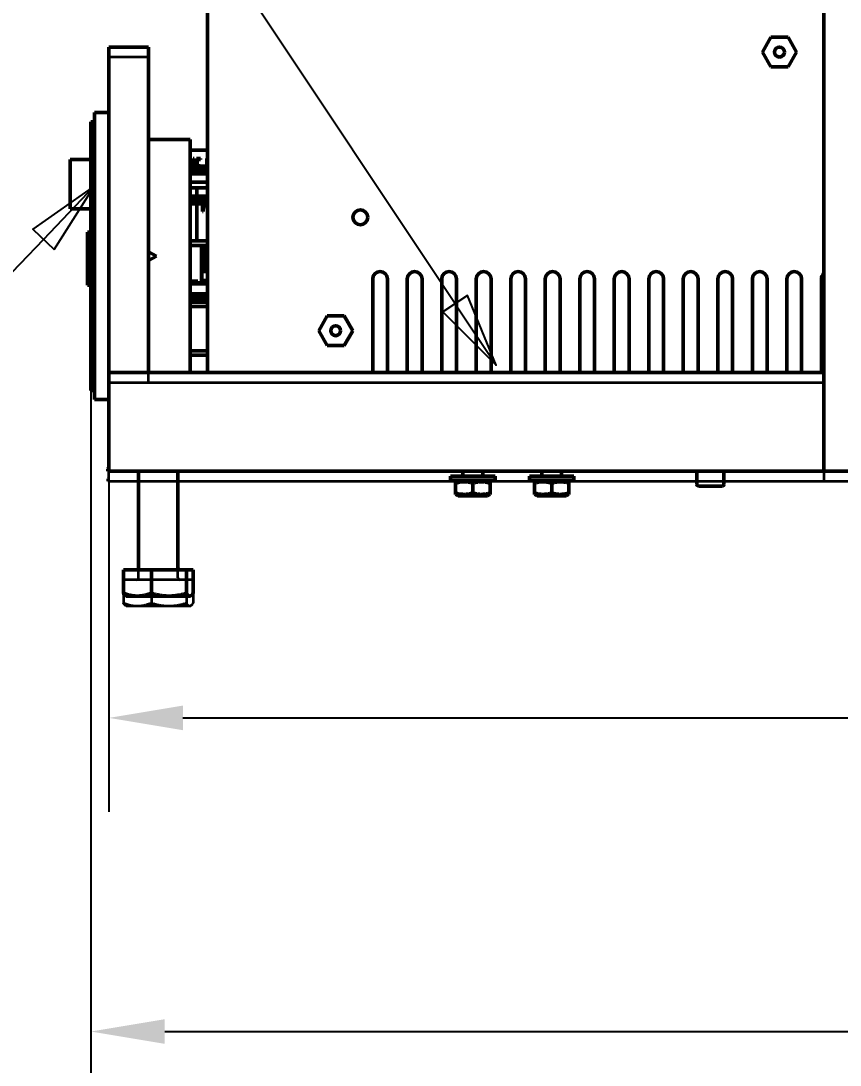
# Model space of a CAD drawing. Header units: millimetres. Extents: x -1328 to 2520, y -765 to 1782.
# Drawn here: x 1104.3 to 1270.5, y 987.5 to 1199.3 of the extents above; entities that cross this region are included whole.
import ezdxf

# ---------------------------------------------------------------- set-up
doc = ezdxf.new("R2010")
doc.units = ezdxf.units.MM
doc.header["$LTSCALE"] = 6
for name, color, linetype, lineweight in [('Dimension (ISO)', 7, 'Continuous', 25), ('Reference (ISO)', 7, 'Continuous', 35), ('Symbol (ISO)', 7, 'Continuous', 25), ('Visible (ISO)', 7, 'Continuous', 50)]:
    doc.layers.add(name, color=color, linetype=linetype, lineweight=lineweight)
doc.styles.add('Note Text (ISO)', font='tahoma.ttf')
doc.dimstyles.new('Default (ISO)', dxfattribs={"dimscale": 6, "dimtxt": 3.5, "dimasz": 2.5, "dimexe": 3.175, "dimexo": 0, "dimgap": 0.762, "dimtad": 1, "dimrnd": 1e-08, "dimzin": 0, "dimtxsty": 'Note Text (ISO)', "dimcen": 0.09, "dimdle": 10, "dimclrd": 256, "dimclre": 256, "dimclrt": 256, "dimazin": 0, "dimtfac": 1.001486, "dimtmove": 0, "dimatfit": 3, "dimfxl": 1, "dimtolj": 1, "dimtzin": 0, "dimlwd": -1, "dimlwe": -1, "dimarcsym": 0})

# ---------------------------------------------------------------- blocks, each defined once
blk = doc.blocks.new('Balloon2')
at = {"layer": 'Symbol (ISO)'}
for p, q in [((183.003, 219.166), (173.216, 219.166)), ((198.727, 190.321), (185.904, 209.563)), ((183.003, 208.666), (173.216, 208.666)), ((199.143, 190.598), (198.311, 190.043)), ((200.114, 188.24), (199.143, 190.598)), ((198.727, 190.321), (200.114, 188.24)), ((198.311, 190.043), (200.114, 188.24))]:
    blk.add_line(p, q, dxfattribs=at)
at = {"layer": 'Symbol (ISO)', "flags": 128}
blk.add_lwpolyline([(198.311, 190.043), (200.114, 188.24), (199.143, 190.598), (198.311, 190.043)], dxfattribs=at)
at = {"layer": 'Symbol (ISO)'}
for centre, start, end in [((173.216, 213.916), 90, 270), ((183.003, 213.916), 270, 90)]:
    blk.add_arc(centre, 5.25, start, end, dxfattribs=at)
blk.add_solid([(198.311, 190.043), (200.114, 188.24), (199.143, 190.598), (198.311, 190.043)], dxfattribs=at)
at = {"layer": 'Symbol (ISO)', "insert": (178.109, 213.953), "char_height": 3.5, "attachment_point": 5, "style": 'Note Text (ISO)'}
blk.add_mtext('20-1004', dxfattribs=at)
blk = doc.blocks.new('Balloon3')
at = {"layer": 'Symbol (ISO)'}
for p, q in [((186.537, 194.3), (184.448, 192.839)), ((184.809, 192.493), (186.537, 194.3)), ((185.171, 192.147), (186.537, 194.3)), ((184.448, 192.839), (185.171, 192.147)), ((184.809, 192.493), (181.008, 188.52)), ((177.392, 189.99), (167.605, 189.99)), ((177.392, 179.49), (167.605, 179.49))]:
    blk.add_line(p, q, dxfattribs=at)
at = {"layer": 'Symbol (ISO)', "flags": 128}
blk.add_lwpolyline([(185.171, 192.147), (186.537, 194.3), (184.448, 192.839), (185.171, 192.147)], dxfattribs=at)
at = {"layer": 'Symbol (ISO)'}
for centre, start, end in [((167.605, 184.74), 90, 270), ((177.392, 184.74), 270, 90)]:
    blk.add_arc(centre, 5.25, start, end, dxfattribs=at)
blk.add_solid([(185.171, 192.147), (186.537, 194.3), (184.448, 192.839), (185.171, 192.147)], dxfattribs=at)
at = {"layer": 'Symbol (ISO)', "insert": (172.498, 184.777), "char_height": 3.5, "attachment_point": 5, "style": 'Note Text (ISO)'}
blk.add_mtext('10-1020', dxfattribs=at)
blk = doc.blocks.new('*D17')
at = {"layer": 'Defpoints', "color": 0, "transparency": 16777216}
for p in [(1118.47, 1126.34), (1762.15, 1107.94), (1762.15, 994.34)]:
    blk.add_point(p, dxfattribs=at)
at = {"layer": 'Dimension (ISO)', "transparency": 16777216}
for p, q in [((1118.47, 1126.34), (1118.47, 975.29)), ((1762.15, 1107.94), (1762.15, 975.29)), ((1133.47, 994.34), (1747.15, 994.34))]:
    blk.add_line(p, q, dxfattribs=at)
for points in [[(1133.47, 996.84), (1133.47, 991.84), (1118.47, 994.34)], [(1747.15, 996.84), (1747.15, 991.84), (1762.15, 994.34)]]:
    blk.add_solid(points, dxfattribs=at)
at = {"layer": 'Dimension (ISO)', "transparency": 16777216, "insert": (1377.16, 1026.12), "char_height": 21, "attachment_point": 1, "style": 'Note Text (ISO)'}
blk.add_mtext('\\A1;\\fTahoma|b0|i0;\\H21.0000;aprox 644', dxfattribs=at)
blk = doc.blocks.new('*D18')
at = {"layer": 'Defpoints', "color": 0, "transparency": 16777216}
for p in [(1122.15, 1107.94), (1762.15, 1107.94), (1762.15, 1057.94)]:
    blk.add_point(p, dxfattribs=at)
at = {"layer": 'Dimension (ISO)', "transparency": 16777216}
for p, q in [((1122.15, 1107.94), (1122.15, 1038.89)), ((1762.15, 1107.94), (1762.15, 1038.89)), ((1137.15, 1057.94), (1747.15, 1057.94))]:
    blk.add_line(p, q, dxfattribs=at)
for points in [[(1137.15, 1060.44), (1137.15, 1055.44), (1122.15, 1057.94)], [(1747.15, 1060.44), (1747.15, 1055.44), (1762.15, 1057.94)]]:
    blk.add_solid(points, dxfattribs=at)
at = {"layer": 'Dimension (ISO)', "transparency": 16777216, "insert": (1419.69, 1084.37), "char_height": 21, "attachment_point": 1, "style": 'Note Text (ISO)'}
blk.add_mtext('\\A1;640', dxfattribs=at)

msp = doc.modelspace()

# ---------------------------------------------------------------- linework, layer by layer
at = {"layer": 'Reference (ISO)'}
for p, q in [((1267.15, 1505.94), (1267.15, 1105.94)), ((1130.15, 1191.94), (1122.15, 1191.94)), ((1122.15, 1125.94), (1122.15, 1191.94)), ((1130.15, 1125.94), (1130.15, 1191.94)), ((1122.15, 1125.94), (1267.15, 1125.94)), ((1122.15, 1105.94), (1122.15, 1125.94)), ((1122.15, 1106.64), (1121.95, 1106.44)), ((1122.15, 1106.44), (1121.95, 1106.44)), ((1121.95, 1105.94), (1121.95, 1106.44)), ((1122.15, 1105.94), (1121.95, 1105.94)), ((1122.15, 1105.94), (1267.15, 1105.94)), ((1128.15, 1086.34), (1128.15, 1105.94)), ((1136.15, 1086.34), (1136.15, 1105.94)), ((1267.15, 1105.94), (1467.15, 1105.94)), ((1130.77, 1085.94), (1125.07, 1085.94)), ((1125.07, 1085.94), (1125.07, 1081.22)), ((1137.85, 1085.94), (1130.77, 1085.94)), ((1130.77, 1085.94), (1130.77, 1081.22)), ((1139.24, 1085.94), (1137.85, 1085.94)), ((1137.85, 1085.94), (1137.85, 1081.22)), ((1139.24, 1085.94), (1139.24, 1081.22)), ((1125.65, 1080.64), (1125.54, 1080.71)), ((1125.65, 1080.64), (1127.92, 1080.64)), ((1127.92, 1080.64), (1134.31, 1080.64)), ((1134.31, 1080.64), (1138.54, 1080.64)), ((1138.54, 1080.64), (1138.65, 1080.64)), ((1138.65, 1080.64), (1138.77, 1080.71))]:
    msp.add_line(p, q, dxfattribs=at)
for centre, start, end in [((1127.75, 1086.34), 270, 0), ((1136.55, 1086.34), 180, 270)]:
    msp.add_arc(centre, 0.4, start, end, dxfattribs=at)
for points, weights in [([(1125.54, 1080.71), (1125.32, 1080.83), (1125.07, 1081.22)], [1.01823550207, 1.0275140026, 1.00354456497]), ([(1125.07, 1081.22), (1126.6, 1080.64), (1127.92, 1080.64)], [1.00354456497, 1.03979481455, 1]), ([(1127.92, 1080.64), (1129.24, 1080.64), (1130.77, 1081.22)], [1, 1.03979166106, 1.00355030969]), ([(1130.77, 1081.22), (1132.67, 1080.64), (1134.31, 1080.64)], [1.00355030969, 1.03979166106, 1]), ([(1134.31, 1080.64), (1135.95, 1080.64), (1137.85, 1081.22)], [1, 1.03979481455, 1.00354456497]), ([(1137.85, 1081.22), (1138.22, 1080.64), (1138.54, 1080.64)], [1.00354456497, 1.03979481455, 1]), ([(1138.54, 1080.64), (1138.86, 1080.64), (1139.24, 1081.22)], [1, 1.03979481455, 1.00354456497])]:
    msp.add_rational_spline(points, weights, degree=2, dxfattribs=at)
at = {"layer": 'Visible (ISO)'}
for p, q in [((1267.15, 1507.94), (1267.15, 1107.94)), ((1142.15, 1127.94), (1142.15, 1240.94)), ((1256.42, 1195.94), (1254.69, 1192.94)), ((1259.89, 1195.94), (1256.42, 1195.94)), ((1261.62, 1192.94), (1259.89, 1195.94)), ((1130.15, 1193.94), (1122.15, 1193.94)), ((1122.15, 1127.94), (1122.15, 1193.94)), ((1130.15, 1127.94), (1130.15, 1193.94)), ((1254.69, 1192.94), (1256.42, 1189.94)), ((1259.89, 1189.94), (1261.62, 1192.94)), ((1256.42, 1189.94), (1259.89, 1189.94)), ((1119.22, 1180.67), (1119.22, 1179.35)), ((1119.22, 1180.67), (1122.15, 1180.67)), ((1118.47, 1178.79), (1118.47, 1176.79)), ((1118.47, 1178.79), (1119.22, 1178.79)), ((1119.22, 1152.25), (1119.22, 1179.35)), ((1118.47, 1154.43), (1118.47, 1176.79)), ((1130.15, 1175.19), (1138.65, 1175.19)), ((1138.65, 1173.19), (1138.65, 1175.19)), ((1138.65, 1173.19), (1138.65, 1133.77)), ((1138.65, 1173.02), (1142.15, 1173.02)), ((1118.47, 1171.17), (1114.27, 1171.17)), ((1114.27, 1161.17), (1114.27, 1171.17)), ((1139.26, 1171.34), (1138.84, 1169.84)), ((1139.29, 1171.34), (1138.86, 1169.84)), ((1138.99, 1169.84), (1139.3, 1170.93)), ((1139.45, 1171.34), (1139.26, 1171.34)), ((1139.3, 1170.93), (1139.3, 1169.84)), ((1139.33, 1170.93), (1139.3, 1170.93)), ((1139.33, 1170.93), (1139.33, 1169.84)), ((1139.45, 1169.84), (1139.45, 1171.34)), ((1139.88, 1171.34), (1139.88, 1169.84)), ((1140.72, 1171.34), (1139.88, 1171.34)), ((1139.9, 1171.34), (1139.9, 1169.84)), ((1140.03, 1171.18), (1140.72, 1171.18)), ((1140.03, 1169.87), (1140.03, 1171.18)), ((1140.72, 1171.18), (1140.72, 1171.34)), ((1142.03, 1171.34), (1142.03, 1169.84)), ((1142.15, 1171.34), (1142.03, 1171.34)), ((1142.05, 1171.34), (1142.05, 1169.84)), ((1138.73, 1169.84), (1138.65, 1170.11)), ((1142.15, 1169.84), (1138.65, 1169.84)), ((1142.15, 1169.14), (1138.65, 1169.14)), ((1142.15, 1168.94), (1138.65, 1168.94)), ((1139.3, 1169.14), (1139.3, 1168.94)), ((1139.33, 1169.14), (1139.33, 1168.94)), ((1139.45, 1168.94), (1139.45, 1169.14)), ((1139.88, 1169.14), (1139.88, 1168.94)), ((1139.9, 1169.14), (1139.9, 1168.94)), ((1140.66, 1169.87), (1140.03, 1169.87)), ((1140.03, 1168.94), (1140.03, 1169.14)), ((1140.66, 1169.84), (1140.66, 1169.87)), ((1142.03, 1169.14), (1142.03, 1168.94)), ((1142.05, 1169.14), (1142.05, 1168.94)), ((1142.15, 1168.24), (1138.65, 1168.24)), ((1142.15, 1166.59), (1138.65, 1166.59)), ((1142.15, 1165.39), (1138.65, 1165.39)), ((1139.97, 1165.39), (1139.97, 1163.74)), ((1142.15, 1163.74), (1138.65, 1163.74)), ((1142.15, 1163.04), (1138.65, 1163.04)), ((1142.15, 1162.84), (1138.65, 1162.84)), ((1139.97, 1163.04), (1139.97, 1162.84)), ((1141.1, 1163.04), (1141.1, 1162.84)), ((1141.12, 1163.04), (1141.12, 1162.84)), ((1141.25, 1162.84), (1141.25, 1163.04)), ((1141.29, 1163.04), (1141.35, 1162.84)), ((1141.32, 1163.04), (1141.38, 1162.84)), ((1141.51, 1162.84), (1141.45, 1163.04)), ((1142.08, 1163.04), (1142.03, 1162.84)), ((1142.11, 1163.04), (1142.05, 1162.84)), ((1114.27, 1161.17), (1118.47, 1161.17)), ((1142.15, 1162.14), (1138.65, 1162.14)), ((1139.97, 1162.14), (1139.97, 1154.64)), ((1141.1, 1162.14), (1141.1, 1160.61)), ((1141.1, 1160.61), (1141.25, 1160.61)), ((1141.12, 1162.14), (1141.12, 1160.61)), ((1141.25, 1160.61), (1141.25, 1162.14)), ((1141.56, 1162.14), (1141.76, 1161.45)), ((1141.58, 1162.14), (1141.78, 1161.46)), ((1141.77, 1161.93), (1141.71, 1162.14)), ((1141.76, 1161.45), (1141.77, 1161.45)), ((1141.83, 1162.14), (1141.77, 1161.93)), ((1141.77, 1161.45), (1141.98, 1162.14)), ((1141.79, 1161.93), (1141.77, 1161.93)), ((1141.85, 1162.14), (1141.79, 1161.93)), ((1117.77, 1156.46), (1118.47, 1156.46)), ((1117.77, 1147.76), (1117.77, 1156.46)), ((1119.22, 1155.18), (1118.77, 1155.18)), ((1118.77, 1147.95), (1118.77, 1155.18)), ((1142.15, 1154.64), (1138.65, 1154.64)), ((1119.22, 1152.25), (1119.22, 1150.88)), ((1131.77, 1151.57), (1130.15, 1152.45)), ((1142.15, 1153.74), (1138.65, 1153.74)), ((1140.92, 1153.74), (1140.92, 1145.94)), ((1141.18, 1153.74), (1141.13, 1153.6)), ((1141.77, 1153.6), (1141.13, 1153.6)), ((1141.13, 1153.6), (1141.13, 1148.48)), ((1141.77, 1153.6), (1141.73, 1153.74)), ((1141.77, 1153.6), (1142.04, 1153.6)), ((1141.77, 1148.48), (1141.77, 1153.6)), ((1142, 1153.74), (1142.04, 1153.6)), ((1142.04, 1153.6), (1142.04, 1148.48)), ((1119.22, 1123.78), (1119.22, 1150.88)), ((1131.77, 1151.57), (1130.15, 1150.68)), ((1117.77, 1145.66), (1117.77, 1147.76)), ((1117.77, 1147.76), (1118.47, 1147.76)), ((1118.47, 1126.34), (1118.47, 1148.7)), ((1118.77, 1147.95), (1119.22, 1147.95)), ((1141.13, 1148.77), (1140.92, 1148.77)), ((1140.92, 1148.48), (1142.15, 1148.48)), ((1140.92, 1148.44), (1140.97, 1148.44)), ((1140.97, 1148.44), (1140.97, 1145.94)), ((1140.97, 1148.44), (1140.99, 1148.44)), ((1140.99, 1148.44), (1140.99, 1145.94)), ((1142.11, 1148.77), (1142.04, 1148.77)), ((1142.15, 1148.77), (1142.11, 1148.77)), ((1117.77, 1145.66), (1118.47, 1145.66)), ((1140.19, 1146.52), (1138.65, 1146.52)), ((1138.65, 1145.94), (1142.15, 1145.94)), ((1139.21, 1146.52), (1139.21, 1145.94)), ((1139.38, 1145.94), (1139.38, 1146.52)), ((1139.49, 1146.51), (1139.49, 1146.52)), ((1139.89, 1146.51), (1139.49, 1146.51)), ((1139.49, 1145.94), (1139.49, 1146.51)), ((1139.89, 1146.51), (1139.89, 1146.52)), ((1139.89, 1145.94), (1139.89, 1146.51)), ((1140.02, 1146.52), (1140.02, 1145.94)), ((1140.04, 1146.52), (1140.04, 1145.94)), ((1140.16, 1146.52), (1140.16, 1145.94)), ((1140.19, 1146.07), (1140.19, 1146.52)), ((1140.2, 1146.01), (1140.2, 1145.94)), ((1140.99, 1146.64), (1142.15, 1146.64)), ((1141.13, 1146.64), (1141.13, 1145.94)), ((1141.77, 1145.94), (1141.77, 1146.64)), ((1142.15, 1146.64), (1142.15, 1145.94)), ((1175.65, 1146.94), (1175.65, 1127.94)), ((1178.65, 1127.94), (1178.65, 1146.94)), ((1182.65, 1146.94), (1182.65, 1127.94)), ((1185.65, 1127.94), (1185.65, 1146.94)), ((1189.65, 1146.94), (1189.65, 1127.94)), ((1192.65, 1127.94), (1192.65, 1146.94)), ((1196.65, 1146.94), (1196.65, 1127.94)), ((1199.65, 1127.94), (1199.65, 1146.94)), ((1203.65, 1146.94), (1203.65, 1127.94)), ((1206.65, 1127.94), (1206.65, 1146.94)), ((1210.65, 1146.94), (1210.65, 1127.94)), ((1213.65, 1127.94), (1213.65, 1146.94)), ((1217.65, 1146.94), (1217.65, 1127.94)), ((1220.65, 1127.94), (1220.65, 1146.94)), ((1224.65, 1146.94), (1224.65, 1127.94)), ((1227.65, 1127.94), (1227.65, 1146.94)), ((1231.65, 1146.94), (1231.65, 1127.94)), ((1234.65, 1127.94), (1234.65, 1146.94)), ((1238.65, 1146.94), (1238.65, 1127.94)), ((1241.65, 1127.94), (1241.65, 1146.94)), ((1245.65, 1146.94), (1245.65, 1127.94)), ((1248.65, 1127.94), (1248.65, 1146.94)), ((1252.65, 1146.94), (1252.65, 1127.94)), ((1255.65, 1127.94), (1255.65, 1146.94)), ((1259.65, 1146.94), (1259.65, 1127.94)), ((1262.65, 1127.94), (1262.65, 1146.94)), ((1266.65, 1146.94), (1266.65, 1127.94)), ((1142.15, 1143.94), (1138.65, 1143.94)), ((1138.65, 1143.49), (1139.21, 1143.49)), ((1139.21, 1143.49), (1139.05, 1142.94)), ((1139.21, 1143.94), (1139.21, 1143.49)), ((1139.21, 1143.49), (1139.38, 1143.49)), ((1139.38, 1143.49), (1139.38, 1143.94)), ((1139.38, 1143.49), (1139.49, 1143.49)), ((1139.49, 1143.13), (1139.38, 1143.49)), ((1139.49, 1143.42), (1139.49, 1143.94)), ((1139.49, 1143.42), (1139.49, 1142.77)), ((1139.89, 1143.42), (1139.49, 1143.42)), ((1139.89, 1143.42), (1139.89, 1143.94)), ((1140.02, 1143.49), (1139.89, 1143.03)), ((1139.89, 1143.49), (1140.02, 1143.49)), ((1140.04, 1143.49), (1139.89, 1142.98)), ((1139.89, 1143.42), (1139.89, 1142.77)), ((1140.02, 1143.94), (1140.02, 1143.49)), ((1140.02, 1143.49), (1140.04, 1143.49)), ((1140.04, 1143.94), (1140.04, 1143.49)), ((1140.15, 1143.94), (1140.15, 1143.77)), ((1140.15, 1143.77), (1140.15, 1143.52)), ((1140.15, 1143.52), (1140.15, 1142.89)), ((1140.85, 1143.94), (1140.85, 1143.77)), ((1140.85, 1143.77), (1140.85, 1143.52)), ((1140.85, 1143.52), (1140.85, 1142.89)), ((1141.13, 1143.94), (1141.13, 1143.49)), ((1141.77, 1143.49), (1141.13, 1143.49)), ((1141.13, 1143.49), (1141.29, 1142.94)), ((1141.61, 1142.94), (1141.77, 1143.49)), ((1141.77, 1143.49), (1141.77, 1143.94)), ((1141.77, 1143.49), (1142.04, 1143.49)), ((1142.04, 1143.49), (1141.88, 1142.94)), ((1142.04, 1143.94), (1142.04, 1143.49)), ((1138.73, 1142.94), (1138.65, 1143.2)), ((1142.15, 1142.24), (1138.65, 1142.24)), ((1142.15, 1141.34), (1138.65, 1141.34)), ((1138.73, 1142.94), (1139.05, 1142.94)), ((1138.9, 1142.64), (1138.9, 1142.94)), ((1138.9, 1142.64), (1139.9, 1142.64)), ((1138.9, 1142.64), (1138.99, 1142.24)), ((1139.05, 1142.94), (1139.34, 1142.94)), ((1139.44, 1143.28), (1139.34, 1142.94)), ((1139.89, 1142.77), (1139.49, 1142.77)), ((1139.82, 1142.24), (1139.9, 1142.64)), ((1139.9, 1142.64), (1139.9, 1143.03)), ((1140.15, 1142.51), (1140.15, 1142.89)), ((1140.15, 1142.51), (1140.15, 1142.24)), ((1140.85, 1142.51), (1140.85, 1142.89)), ((1140.85, 1142.51), (1140.85, 1142.24)), ((1141.61, 1142.94), (1141.29, 1142.94)), ((1141.61, 1142.94), (1141.88, 1142.94)), ((1166.42, 1139.44), (1164.69, 1136.44)), ((1169.89, 1139.44), (1166.42, 1139.44)), ((1171.62, 1136.44), (1169.89, 1139.44)), ((1164.69, 1136.44), (1166.42, 1133.44)), ((1169.89, 1133.44), (1171.62, 1136.44)), ((1138.65, 1132.36), (1138.65, 1133.77)), ((1166.42, 1133.44), (1169.89, 1133.44)), ((1142.15, 1132.39), (1138.65, 1132.39)), ((1138.65, 1132.36), (1138.65, 1128.53)), ((1142.15, 1131.49), (1138.65, 1131.49)), ((1122.15, 1127.94), (1267.15, 1127.94)), ((1122.15, 1107.94), (1122.15, 1127.94)), ((1138.65, 1127.94), (1138.65, 1128.53)), ((1175.65, 1127.94), (1142.15, 1127.94)), ((1182.65, 1127.94), (1178.65, 1127.94)), ((1189.65, 1127.94), (1185.65, 1127.94)), ((1196.65, 1127.94), (1192.65, 1127.94)), ((1203.65, 1127.94), (1199.65, 1127.94)), ((1210.65, 1127.94), (1206.65, 1127.94)), ((1217.65, 1127.94), (1213.65, 1127.94)), ((1224.65, 1127.94), (1220.65, 1127.94)), ((1231.65, 1127.94), (1227.65, 1127.94)), ((1238.65, 1127.94), (1234.65, 1127.94)), ((1245.65, 1127.94), (1241.65, 1127.94)), ((1252.65, 1127.94), (1248.65, 1127.94)), ((1259.65, 1127.94), (1255.65, 1127.94)), ((1266.65, 1127.94), (1262.65, 1127.94)), ((1118.47, 1126.34), (1118.47, 1124.34)), ((1119.22, 1124.34), (1118.47, 1124.34)), ((1119.22, 1123.78), (1119.22, 1122.47)), ((1122.15, 1122.47), (1119.22, 1122.47)), ((1122.15, 1108.64), (1121.95, 1108.44)), ((1122.15, 1108.44), (1121.95, 1108.44)), ((1121.95, 1107.94), (1121.95, 1108.44)), ((1122.15, 1107.94), (1121.95, 1107.94)), ((1122.15, 1107.94), (1267.15, 1107.94)), ((1128.15, 1088.34), (1128.15, 1107.94)), ((1136.15, 1088.34), (1136.15, 1107.94)), ((1193.96, 1107.94), (1193.96, 1106.94)), ((1197.96, 1107.94), (1197.96, 1106.94)), ((1209.96, 1107.94), (1209.96, 1106.94)), ((1213.96, 1107.94), (1213.96, 1106.94)), ((1241.4, 1105.24), (1241.4, 1107.94)), ((1246.9, 1105.24), (1246.9, 1107.94)), ((1267.15, 1107.94), (1467.15, 1107.94)), ((1191.46, 1106.94), (1200.46, 1106.94)), ((1191.46, 1106.14), (1191.46, 1106.94)), ((1191.46, 1106.14), (1200.46, 1106.14)), ((1193.01, 1106.14), (1192.46, 1105.82)), ((1192.46, 1105.51), (1192.46, 1105.82)), ((1192.46, 1105.51), (1192.46, 1103.57)), ((1195.96, 1105.51), (1195.96, 1103.57)), ((1198.91, 1106.14), (1199.46, 1105.82)), ((1199.46, 1105.82), (1199.46, 1105.51)), ((1199.46, 1105.51), (1199.46, 1103.57)), ((1200.46, 1106.14), (1200.46, 1106.94)), ((1207.46, 1106.94), (1216.46, 1106.94)), ((1207.46, 1106.14), (1207.46, 1106.94)), ((1207.46, 1106.14), (1216.46, 1106.14)), ((1209.01, 1106.14), (1208.46, 1105.82)), ((1208.46, 1105.51), (1208.46, 1105.82)), ((1208.46, 1105.51), (1208.46, 1103.57)), ((1211.96, 1105.51), (1211.96, 1103.57)), ((1214.91, 1106.14), (1215.46, 1105.82)), ((1215.46, 1105.82), (1215.46, 1105.51)), ((1215.46, 1105.51), (1215.46, 1103.57)), ((1216.46, 1106.14), (1216.46, 1106.94)), ((1192.46, 1103.26), (1192.46, 1103.57)), ((1193.01, 1102.94), (1192.46, 1103.26)), ((1198.91, 1102.94), (1199.46, 1103.26)), ((1199.46, 1103.57), (1199.46, 1103.26)), ((1208.46, 1103.26), (1208.46, 1103.57)), ((1209.01, 1102.94), (1208.46, 1103.26)), ((1214.91, 1102.94), (1215.46, 1103.26)), ((1215.46, 1103.57), (1215.46, 1103.26)), ((1246.6, 1104.94), (1241.7, 1104.94)), ((1193.01, 1102.94), (1198.91, 1102.94)), ((1209.01, 1102.94), (1214.91, 1102.94)), ((1130.77, 1087.94), (1125.07, 1087.94)), ((1125.07, 1087.94), (1125.07, 1083.22)), ((1137.85, 1087.94), (1130.77, 1087.94)), ((1130.77, 1087.94), (1130.77, 1083.22)), ((1139.24, 1087.94), (1137.85, 1087.94)), ((1137.85, 1087.94), (1137.85, 1083.22)), ((1139.24, 1087.94), (1139.24, 1083.22)), ((1125.65, 1082.64), (1125.54, 1082.71)), ((1125.65, 1082.64), (1127.92, 1082.64)), ((1127.92, 1082.64), (1134.31, 1082.64)), ((1134.31, 1082.64), (1138.54, 1082.64)), ((1138.54, 1082.64), (1138.65, 1082.64)), ((1138.65, 1082.64), (1138.77, 1082.71))]:
    msp.add_line(p, q, dxfattribs=at)
for centre, radius in [((1258.15, 1192.94), 1), ((1173.15, 1159.44), 1.5), ((1168.15, 1136.44), 1)]:
    msp.add_circle(centre, radius, dxfattribs=at)
for centre, radius, start, end in [((1126.7, 1151.57), 8.71, 155.4806, 204.5194), ((1177.15, 1146.94), 1.5, 0, 180), ((1184.15, 1146.94), 1.5, 0, 180), ((1191.15, 1146.94), 1.5, 0, 180), ((1198.15, 1146.94), 1.5, 0, 180), ((1205.15, 1146.94), 1.5, 0, 180), ((1212.15, 1146.94), 1.5, 0, 180), ((1219.15, 1146.94), 1.5, 0, 180), ((1226.15, 1146.94), 1.5, 0, 180), ((1233.15, 1146.94), 1.5, 0, 180), ((1240.15, 1146.94), 1.5, 0, 180), ((1247.15, 1146.94), 1.5, 0, 180), ((1254.15, 1146.94), 1.5, 0, 180), ((1261.15, 1146.94), 1.5, 0, 180), ((1268.15, 1146.94), 1.5, 131.8103, 180), ((1140.34, 1146.07), 0.15, 180, 238.5761), ((1241.7, 1105.24), 0.3, 180, 270), ((1246.6, 1105.24), 0.3, 270, 0), ((1127.75, 1088.34), 0.4, 270, 0), ((1136.55, 1088.34), 0.4, 180, 270)]:
    msp.add_arc(centre, radius, start, end, dxfattribs=at)
for points, weights in [([(1195.96, 1105.51), (1194.21, 1106.09), (1192.46, 1105.51)], [1, 1.15470053838, 1]), ([(1199.46, 1105.51), (1197.71, 1106.09), (1195.96, 1105.51)], [1, 1.15470053838, 1]), ([(1211.96, 1105.51), (1210.21, 1106.09), (1208.46, 1105.51)], [1, 1.15470053838, 1]), ([(1215.46, 1105.51), (1213.71, 1106.09), (1211.96, 1105.51)], [1, 1.15470053838, 1]), ([(1192.46, 1103.57), (1194.21, 1102.99), (1195.96, 1103.57)], [1, 1.15470053838, 1]), ([(1195.96, 1103.57), (1197.71, 1102.99), (1199.46, 1103.57)], [1, 1.15470053838, 1]), ([(1208.46, 1103.57), (1210.21, 1102.99), (1211.96, 1103.57)], [1, 1.15470053838, 1]), ([(1211.96, 1103.57), (1213.71, 1102.99), (1215.46, 1103.57)], [1, 1.15470053838, 1]), ([(1125.54, 1082.71), (1125.32, 1082.83), (1125.07, 1083.22)], [1.01823550207, 1.0275140026, 1.00354456497]), ([(1125.07, 1083.22), (1126.6, 1082.64), (1127.92, 1082.64)], [1.00354456497, 1.03979481455, 1]), ([(1127.92, 1082.64), (1129.24, 1082.64), (1130.77, 1083.22)], [1, 1.03979166106, 1.00355030969]), ([(1130.77, 1083.22), (1132.67, 1082.64), (1134.31, 1082.64)], [1.00355030969, 1.03979166106, 1]), ([(1134.31, 1082.64), (1135.95, 1082.64), (1137.85, 1083.22)], [1, 1.03979481455, 1.00354456497]), ([(1137.85, 1083.22), (1138.22, 1082.64), (1138.54, 1082.64)], [1.00354456497, 1.03979481455, 1]), ([(1138.54, 1082.64), (1138.86, 1082.64), (1139.24, 1083.22)], [1, 1.03979481455, 1.00354456497])]:
    msp.add_rational_spline(points, weights, degree=2, dxfattribs=at)

# ---------------------------------------------------------------- block references
at = {"layer": 'Symbol (ISO)', "xscale": 6, "yscale": 6, "zscale": 6}
for name in ['Balloon2', 'Balloon3']:
    msp.add_blockref(name, (0, 0), dxfattribs=at)

# ---------------------------------------------------------------- dimensions: what is measured, and where the dimension line sits
at = {"layer": 'Dimension (ISO)'}
dim = msp.add_linear_dim(base=(1762.15, 994.34), p1=(1118.47, 1126.34), p2=(1762.15, 1107.94), text='\\fTahoma|b0|i0;\\H21.0000;aprox <>', dimstyle='Default (ISO)', override={"dimgap": 0.762, "dimdec": 0, "dimtol": 0, "dimlim": 0, "dimtp": 0, "dimtm": 0, "dimtdec": 2, "dimtofl": 0, "dimatfit": 1}, dxfattribs=at)
dim.commit()
dim.dimension.update_dxf_attribs({"geometry": '*D17', "text_midpoint": (1440.31, 994.34), "dimtype": 160})
dim = msp.add_linear_dim(base=(1762.15, 1057.94), p1=(1122.15, 1107.94), p2=(1762.15, 1107.94), angle=180, dimstyle='Default (ISO)', override={"dimgap": 0.762, "dimdec": 0, "dimtol": 0, "dimlim": 0, "dimtp": 0, "dimtm": 0, "dimtdec": 2, "dimtofl": 0, "dimatfit": 1}, dxfattribs=at)
dim.commit()
dim.dimension.update_dxf_attribs({"geometry": '*D18', "text_midpoint": (1442.15, 1057.94), "dimtype": 160})

doc.saveas('drawing.dxf')
